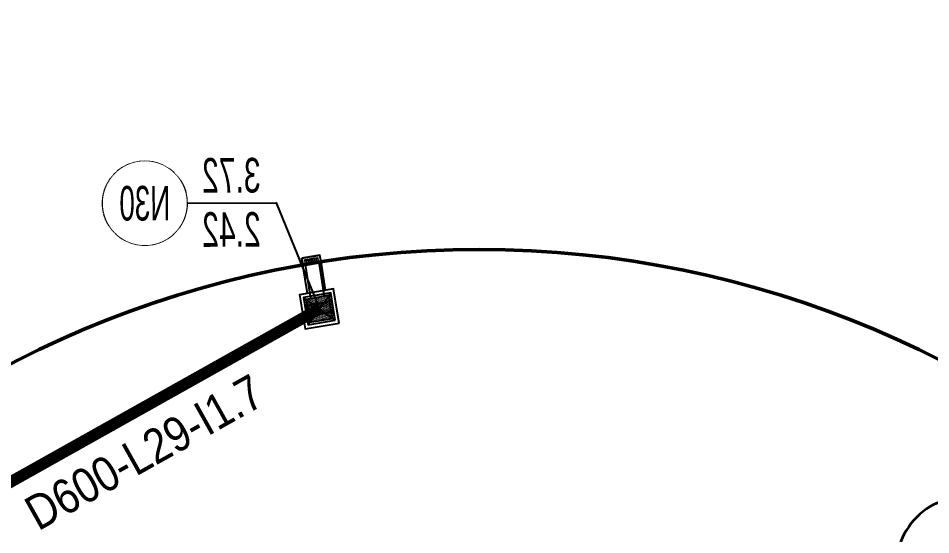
# Model space of a CAD drawing. Extents: x -2063571 to 559285, y 565862 to 1758715.
# Drawn here: x 558433.72 to 558473.29, y 1758405.03 to 1758427.43 of the extents above; entities that cross this region are included whole.
import ezdxf
from ezdxf.enums import TextEntityAlignment as Align

# ---------------------------------------------------------------- set-up
doc = ezdxf.new("R2010")
doc.units = 0
doc.header["$MEASUREMENT"] = 0
doc.set_wipeout_variables(frame=1)
for name, pattern in [('CENTER', [2, 1.25, -0.25, 0.25, -0.25]), ('CENTER2', [1.125, 0.75, -0.125, 0.125, -0.125]), ('DIVIDE2', [0.625, 0.25, -0.125, 0, -0.125, 0, -0.125]), ('HIDDEN', [0.375, 0.25, -0.125])]:
    doc.linetypes.add(name, pattern=pattern)
doc.layers.get('0').update_dxf_attribs({"linetype": 'CONTINUOUS'})
doc.layers.get('DEFPOINTS').update_dxf_attribs({"linetype": 'CONTINUOUS'})
for name, color, linetype, lineweight in [('11111111111111111', 251, 'CONTINUOUS', 0), ('1Duy CDDC', 4, 'CONTINUOUS', 5), ('1Duy CDMG', 3, 'CONTINUOUS', 5), ('1Duy TenGa', 6, 'CONTINUOUS', 5), ('CONG TRINH', 7, 'CONTINUOUS', 5), ('DUONG CAT', 8, 'CONTINUOUS', 9), ('HACH', 9, 'CONTINUOUS', 5), ('k-viahe', 6, 'CONTINUOUS', 15), ('KICH THUOC 1', 4, 'CONTINUOUS', 13), ('KT', 254, 'CONTINUOUS', 0)]:
    doc.layers.add(name, color=color, linetype=linetype, lineweight=lineweight)
for name, color, linetype in [('1Duy NetDong', 1, 'CONTINUOUS'), ('B-3000', 5, 'CONTINUOUS'), ('d600', 4, 'DIVIDE2'), ('d800', 4, 'CENTER2'), ('GA D600', 4, 'CENTER2'), ('M35 X 500', 6, 'CONTINUOUS'), ('QHCT_Đất công cộng đơn vị ở', 1, 'CONTINUOUS'), ('ththep', 3, 'CONTINUOUS')]:
    doc.layers.add(name, color=color, linetype=linetype)
doc.styles.add('Arial', font='arial_2.ttf', dxfattribs={"width": 0.85})
doc.styles.add('GT_Text_Duan1', font='VHAVAN_1.TTF', dxfattribs={"width": 1.1, "height": 25})
doc.dimstyles.new('2B2500X2500', dxfattribs={"dimtxt": 2.2, "dimasz": 3.5, "dimexe": 0.18, "dimexo": 0.0625, "dimgap": 0.2, "dimtad": 1, "dimdec": 0, "dimzin": 0, "dimdsep": 46, "dimtxsty": 'Arial', "dimcen": 0.09, "dimse1": 1, "dimse2": 1, "dimsd1": 1, "dimsd2": 1, "dimclrd": 2, "dimclrt": 256, "dimadec": 0, "dimazin": 0, "dimtfac": 1, "dimtdec": 0, "dimtofl": 0, "dimtmove": 2, "dimatfit": 3, "dimfxl": 1, "dimtfill": 1, "dimtfillclr": 256, "dimtolj": 1, "dimtzin": 0, "dimarcsym": 0})
doc.dimstyles.new('D600', dxfattribs={"dimtxt": 2.2, "dimasz": 3.5, "dimexe": 0.18, "dimexo": 0.0625, "dimgap": 0, "dimtad": 1, "dimdec": 0, "dimzin": 0, "dimdsep": 46, "dimtxsty": 'Arial', "dimcen": 0.09, "dimse1": 1, "dimse2": 1, "dimsd1": 1, "dimsd2": 1, "dimclrd": 2, "dimclrt": 256, "dimadec": 0, "dimazin": 0, "dimtfac": 1, "dimtdec": 0, "dimtofl": 0, "dimtmove": 2, "dimatfit": 3, "dimfxl": 1, "dimtfill": 1, "dimtfillclr": 256, "dimtolj": 1, "dimtzin": 0, "dimarcsym": 0})

# ---------------------------------------------------------------- blocks, each defined once
blk = doc.blocks.new('*U230')
at = {"layer": '1Duy NetDong', "ltscale": 0.2}
blk.add_lwpolyline([(-6.305, 2.302), (-6.401, 2.305), (-6.495, 2.314), (-6.589, 2.328), (-6.682, 2.349), (-6.774, 2.375), (-6.864, 2.407), (-6.951, 2.445), (-7.036, 2.487), (-7.118, 2.536), (-7.197, 2.589), (-7.273, 2.647), (-7.344, 2.71), (-7.412, 2.777), (-7.475, 2.848), (-7.534, 2.923), (-7.587, 3.002), (-7.636, 3.084), (-7.68, 3.168), (-7.718, 3.256), (-7.75, 3.345), (-7.777, 3.437), (-7.798, 3.529), (-7.813, 3.623), (-7.823, 3.718), (-7.826, 3.813), (-7.823, 3.909), (-7.815, 4.003), (-7.8, 4.098), (-7.779, 4.191), (-7.753, 4.282), (-7.721, 4.372), (-7.684, 4.459), (-7.641, 4.544), (-7.592, 4.626), (-7.539, 4.705), (-7.481, 4.781), (-7.418, 4.852), (-7.351, 4.92), (-7.28, 4.983), (-7.205, 5.042), (-7.126, 5.095), (-7.044, 5.144), (-6.96, 5.188), (-6.872, 5.226), (-6.783, 5.258), (-6.692, 5.285), (-6.599, 5.306), (-6.505, 5.321), (-6.41, 5.331), (-6.315, 5.334), (-6.22, 5.331), (-6.125, 5.323), (-6.031, 5.308), (-5.938, 5.287), (-5.846, 5.261), (-5.756, 5.229), (-5.669, 5.192), (-5.584, 5.149), (-5.502, 5.1), (-5.423, 5.047), (-5.347, 4.989), (-5.276, 4.926), (-5.208, 4.859), (-5.145, 4.788), (-5.086, 4.713), (-5.033, 4.634), (-4.984, 4.552), (-4.94, 4.468), (-4.902, 4.38), (-4.87, 4.291), (-4.843, 4.2), (-4.822, 4.107), (-4.807, 4.013), (-4.798, 3.918), (-4.794, 3.823), (-4.797, 3.728), (-4.806, 3.633), (-4.82, 3.539), (-4.841, 3.446), (-4.867, 3.354), (-4.899, 3.264), (-4.936, 3.177), (-4.979, 3.092), (-5.028, 3.01), (-5.081, 2.931), (-5.139, 2.855), (-5.202, 2.784), (-5.269, 2.716), (-5.34, 2.653), (-5.415, 2.595), (-5.494, 2.541), (-5.576, 2.492), (-5.66, 2.449), (-5.748, 2.41), (-5.837, 2.378), (-5.929, 2.351), (-6.021, 2.33), (-6.115, 2.315), (-6.21, 2.306)], close=True, dxfattribs=at)
at = {"layer": '1Duy NetDong', "ltscale": 3}
blk.add_lwpolyline([(-4.794, 3.823), (-1.566, 3.833), (-1.566, 3.833), (0, 0)], dxfattribs=at)
at = {"layer": '1Duy CDDC', "ltscale": 3, "style": 'GT_Text_Duan1', "text_generation_flag": 2, "width": 0.65}
blk.add_attdef('DG', text='', height=1.25, rotation=0.1774, dxfattribs=at).set_placement((-3.179, 3.494), align=Align.TOP_CENTER)
at = {"layer": '1Duy CDMG', "ltscale": 0.2, "style": 'GT_Text_Duan1', "text_generation_flag": 2, "width": 0.65}
blk.add_attdef('MG', text='', height=1.25, rotation=0.1774, dxfattribs=at).set_placement((-3.18, 3.828), align=Align.BOTTOM_CENTER)
at = {"ltscale": 0.2}
blk.add_wipeout([(-6.305, 2.302), (-6.401, 2.305), (-6.495, 2.314), (-6.589, 2.328), (-6.682, 2.349), (-6.774, 2.375), (-6.864, 2.407), (-6.951, 2.445), (-7.036, 2.487), (-7.118, 2.536), (-7.197, 2.589), (-7.273, 2.647), (-7.344, 2.71), (-7.412, 2.777), (-7.475, 2.848), (-7.534, 2.923), (-7.587, 3.002), (-7.636, 3.084), (-7.68, 3.168), (-7.718, 3.256), (-7.75, 3.345), (-7.777, 3.437), (-7.798, 3.529), (-7.813, 3.623), (-7.823, 3.718), (-7.826, 3.813), (-7.823, 3.909), (-7.815, 4.003), (-7.8, 4.098), (-7.779, 4.191), (-7.753, 4.282), (-7.721, 4.372), (-7.684, 4.459), (-7.641, 4.544), (-7.592, 4.626), (-7.539, 4.705), (-7.481, 4.781), (-7.418, 4.852), (-7.351, 4.92), (-7.28, 4.983), (-7.205, 5.042), (-7.126, 5.095), (-7.044, 5.144), (-6.96, 5.188), (-6.872, 5.226), (-6.783, 5.258), (-6.692, 5.285), (-6.599, 5.306), (-6.505, 5.321), (-6.41, 5.331), (-6.315, 5.334), (-6.22, 5.331), (-6.125, 5.323), (-6.031, 5.308), (-5.938, 5.287), (-5.846, 5.261), (-5.756, 5.229), (-5.669, 5.192), (-5.584, 5.149), (-5.502, 5.1), (-5.423, 5.047), (-5.347, 4.989), (-5.276, 4.926), (-5.208, 4.859), (-5.145, 4.788), (-5.086, 4.713), (-5.033, 4.634), (-4.984, 4.552), (-4.94, 4.468), (-4.902, 4.38), (-4.87, 4.291), (-4.843, 4.2), (-4.822, 4.107), (-4.807, 4.013), (-4.798, 3.918), (-4.794, 3.823), (-4.797, 3.728), (-4.806, 3.633), (-4.82, 3.539), (-4.841, 3.446), (-4.867, 3.354), (-4.899, 3.264), (-4.936, 3.177), (-4.979, 3.092), (-5.028, 3.01), (-5.081, 2.931), (-5.139, 2.855), (-5.202, 2.784), (-5.269, 2.716), (-5.34, 2.653), (-5.415, 2.595), (-5.494, 2.541), (-5.576, 2.492), (-5.66, 2.449), (-5.748, 2.41), (-5.837, 2.378), (-5.929, 2.351), (-6.021, 2.33), (-6.115, 2.315), (-6.21, 2.306)], dxfattribs=at).dxf.layer = '1Duy NetDong'
at = {"layer": '1Duy TenGa', "ltscale": 3, "style": 'GT_Text_Duan1', "text_generation_flag": 2, "width": 0.6}
blk.add_attdef('TEN', text='', height=1.25, rotation=0.1774, dxfattribs=at).set_placement((-6.31, 3.818), align=Align.MIDDLE_CENTER)
blk = doc.blocks.new('g 20')
at = {"layer": 'HACH'}
h = blk.add_hatch(dxfattribs=at)
h.set_pattern_fill('DOTS', color=256, scale=0.75, angle=474.3672, style=0)
h.set_pattern_definition([(114.3671788102, (-1831200.807487, -224170.46404), (-0.0523692889328, 0.0020098775899), [0, -0.046875])])
edge = h.paths.add_edge_path()
edge.add_line((0.593, 0.038), (-0.598, 0.038))
edge.add_line((-0.598, 0.038), (-0.598, 0.495))
edge.add_line((-0.598, 0.495), (0.593, 0.495))
edge.add_line((0.593, 0.495), (0.593, 0.038))
h = blk.add_hatch(dxfattribs=at)
h.set_pattern_fill('DOTS', color=256, scale=0.75, angle=474.3672, style=0)
h.set_pattern_definition([(114.3671788102, (-1831201.00002, -224169.83896), (-0.0523692889328, 0.0020098775899), [0, -0.046875])])
edge = h.paths.add_edge_path()
edge.add_line((0.593, -0.228), (-0.598, -0.228))
edge.add_line((-0.598, -0.228), (-0.598, 0.228))
edge.add_line((-0.598, 0.228), (0.593, 0.228))
edge.add_line((0.593, 0.228), (0.593, -0.228))
h = blk.add_hatch(dxfattribs=at)
h.set_pattern_fill('DOTS', color=256, scale=0.75, angle=474.3672, style=0)
h.set_pattern_definition([(114.3671788102, (-1831201.19255, -224169.21388), (-0.0523692889328, 0.0020098775899), [0, -0.046875])])
edge = h.paths.add_edge_path()
edge.add_line((0.593, -0.495), (-0.598, -0.495))
edge.add_line((-0.598, -0.495), (-0.598, -0.038))
edge.add_line((-0.598, -0.038), (0.593, -0.038))
edge.add_line((0.593, -0.038), (0.593, -0.495))
at = {"color": 9, "linetype": 'HIDDEN', "ltscale": 7.5}
for p, q in [((-0.315, -2), (-0.302, -0.5)), ((0.289, -2), (0.298, -0.5)), ((0.289, -2.2), (-0.311, -2.2))]:
    blk.add_line(p, q, dxfattribs=at)
blk.add_lwpolyline([(-0.502, 0.5), (-0.502, -0.5), (0.498, -0.5), (0.498, 0.5)], close=True, dxfattribs=at)
at = {"layer": 'DUONG CAT'}
for points in [[(0.593, 0.595), (0.593, 0.238), (-0.598, 0.238), (-0.598, 0.595)], [(0.593, 0.228), (0.593, -0.228), (-0.598, -0.228), (-0.598, 0.228)], [(0.593, -0.238), (0.593, -0.595), (-0.598, -0.595), (-0.598, -0.238)]]:
    blk.add_lwpolyline(points, close=True, dxfattribs=at)
at = {"layer": 'KICH THUOC 1', "color": 9, "ltscale": 5}
for points in [[(-0.311, -2.2), (-0.291, -2.2), (-0.291, -2.05), (-0.311, -2.05)], [(-0.238, -2.2), (-0.218, -2.2), (-0.218, -2.05), (-0.238, -2.05)], [(-0.166, -2.2), (-0.146, -2.2), (-0.146, -2.05), (-0.166, -2.05)], [(-0.093, -2.2), (-0.073, -2.2), (-0.073, -2.05), (-0.093, -2.05)], [(-0.021, -2.2), (-0.001, -2.2), (-0.001, -2.05), (-0.021, -2.05)], [(0.052, -2.2), (0.072, -2.2), (0.072, -2.05), (0.052, -2.05)], [(0.124, -2.2), (0.144, -2.2), (0.144, -2.05), (0.124, -2.05)], [(0.197, -2.2), (0.217, -2.2), (0.217, -2.05), (0.197, -2.05)], [(0.269, -2.2), (0.289, -2.2), (0.289, -2.05), (0.269, -2.05)]]:
    blk.add_lwpolyline(points, close=True, dxfattribs=at)
at = {"layer": 'M35 X 500', "color": 3}
for p, q in [((0.598, 0.595), (-0.598, -0.595)), ((-0.402, -0.75), (-0.411, -2)), ((0.398, -0.75), (0.389, -2)), ((-0.411, -2), (-0.411, -2.3)), ((0.389, -2.3), (-0.411, -2.3)), ((0.389, -2), (0.389, -2.3))]:
    blk.add_line(p, q, dxfattribs=at)
for points in [[(-0.752, 0.75), (-0.752, -0.75), (0.748, -0.75), (0.748, 0.75)], [(-0.602, 0.6), (-0.602, -0.6), (0.598, -0.6), (0.598, 0.6)], [(0.389, -2.3), (0.389, -2), (-0.411, -2), (-0.411, -2.3)]]:
    blk.add_lwpolyline(points, close=True, dxfattribs=at)
at = {"layer": 'ththep', "ltscale": 5}
for p, q in [((-0.598, 0.595), (0.593, -0.595)), ((-0.602, 0.233), (0.598, 0.233)), ((-0.602, -0.233), (0.598, -0.233)), ((-0.602, -0.6), (0.598, -0.6))]:
    blk.add_line(p, q, dxfattribs=at)
blk = doc.blocks.new('*D277')
at = {"layer": 'DEFPOINTS', "color": 0, "lineweight": 35, "transparency": 16777216}
for p in [(558447.214, 1758415.075), (558448.23, 1758413.263), (558421.978, 1758400.927)]:
    blk.add_point(p, dxfattribs=at)
at = {"layer": 'KT', "transparency": 16777216, "insert": (558439.187, 1758408.605), "char_height": 1.5, "attachment_point": 5, "rotation": 29.2776, "style": 'Arial', "bg_fill": 3, "box_fill_scale": 1.25, "bg_fill_color": 256, "bg_fill_true_color": 13158600, "bg_fill_transparency": 0}
blk.add_mtext('\\A1;D600-L29-I1.7', dxfattribs=at)
blk = doc.blocks.new('*D290')
at = {"layer": 'DEFPOINTS', "color": 0, "linetype": 'CENTER2', "lineweight": 35, "transparency": 16777216}
for p in [(558438.672, 1758426.584), (558386.658, 1758351.009), (558397.033, 1758345.67)]:
    blk.add_point(p, dxfattribs=at)
at = {"layer": 'd800', "linetype": 'CENTER2', "transparency": 16777216, "insert": (558410.001, 1758398.725), "char_height": 1.5, "attachment_point": 5, "rotation": 62.7695, "style": 'Arial', "bg_fill": 3, "box_fill_scale": 1.25, "bg_fill_color": 256, "bg_fill_true_color": 13158600, "bg_fill_transparency": 0}
blk.add_mtext('\\A1;2B2500XH2500-L91M-I2.0', dxfattribs=at)

msp = doc.modelspace()

# ---------------------------------------------------------------- block references
at = {"layer": '1Duy NetDong', "xscale": 1.2000048000192, "yscale": 1.2000048000192, "zscale": 1.2000048000192}
msp.add_blockref('*U230', (558446.778, 1758414.828), dxfattribs=at).add_auto_attribs({'TEN': 'N30', 'DG': '2.42', 'MG': '3.72'})

# ---------------------------------------------------------------- next in the draw order: block references
at = {"layer": 'GA D600', "linetype": 'CENTER2', "rotation": 189.4928314898377}
msp.add_blockref('g 20', (558446.775, 1758414.827), dxfattribs=at)

# ---------------------------------------------------------------- next in the draw order: dimensions: what is measured, and where the dimension line sits
at = {"layer": 'KT'}
dim = msp.add_linear_dim(base=(558448.23, 1758413.263), p1=(558421.978, 1758400.927), p2=(558447.214, 1758415.075), angle=29.2776, dimstyle='D600', override={"dimtxt": 1.5, "dimpost": 'D600-L<>-I1.7'}, dxfattribs=at)
dim.commit()
dim.dimension.update_dxf_attribs({"geometry": '*D277', "text_midpoint": (558439.187, 1758408.605), "dimtype": 161})

# ---------------------------------------------------------------- next in the draw order: linework, layer by layer
at = {"layer": 'B-3000', "color": 7, "linetype": 'CENTER', "ltscale": 2}
for radius, start, end in [(59, 129.68729, 268.49101), (58.7, 130.07566, 268.49101), (53.4, 130.638, 268.3327)]:
    msp.add_arc((558453.702, 1758373.402), radius, start, end, dxfattribs=at)
at = {"layer": 'CONG TRINH', "color": 5, "linetype": 'Continuous', "lineweight": 35, "flags": 128}
msp.add_lwpolyline([(558502.708, 1758419.115, 0.520567), (558497.727, 1758418.672, 0.520567), (558493.248, 1758416.687, 0.520567), (558488.957, 1758414.12, 0.520567), (558484.666, 1758411.553, 0.520567), (558480.375, 1758408.986, 0.520567), (558476.085, 1758406.419, 0.520567), (558471.794, 1758403.851, 0.520567), (558467.503, 1758401.284, 0.520567), (558463.213, 1758398.717, 0.520567), (558458.922, 1758396.15, 0.520567), (558454.631, 1758393.583, 0.520567), (558450.341, 1758391.016, 0.520567), (558446.05, 1758388.449, 0.775226), (558442.9, 1758382.768)], format="xyb", dxfattribs=at)
at = {"layer": 'd600', "color": 6, "linetype": 'DIVIDE2', "ltscale": 10, "const_width": 0.5}
msp.add_lwpolyline([(558446.775, 1758414.827), (558421.98, 1758400.929), (558411.714, 1758374.42), (558420.684, 1758347.445), (558447.629, 1758331.848), (558475.487, 1758337.494), (558493.367, 1758359.594), (558493.076, 1758388.02), (558475.477, 1758409.022)], dxfattribs=at)
at = {"layer": 'k-viahe', "color": 8}
for centre in [(558454.228, 1758371.6), (558454.313, 1758371.58)]:
    msp.add_arc(centre, 64, 15.93898, 98.01345, dxfattribs=at)

# ---------------------------------------------------------------- next in the draw order: dimensions: what is measured, and where the dimension line sits
at = {"layer": 'd800', "linetype": 'CENTER2'}
dim = msp.add_linear_dim(base=(558386.658, 1758351.009), p1=(558438.672, 1758426.584), p2=(558397.033, 1758345.67), angle=242.7695, dimstyle='2B2500X2500', override={"dimtxt": 1.5, "dimpost": '2B2500XH2500-L<>M-I2.0'}, dxfattribs=at)
dim.commit()
dim.dimension.update_dxf_attribs({"geometry": '*D290', "text_midpoint": (558410.001, 1758398.725), "dimtype": 161})

# ---------------------------------------------------------------- next in the draw order: hatches: boundary and pattern name
at = {"layer": 'QHCT_Đất công cộng đơn vị ở'}
h = msp.add_hatch(dxfattribs=at)
h.set_pattern_fill('ANGLE', color=8, scale=0.676, angle=45, style=0)
h.set_pattern_definition([(45, (1080.85, 348.8946), (-3.338859226, 3.338859226), [3.43408, -1.28778]), (135, (1080.85, 348.8946), (-3.338859226, -3.338859226), [3.43408, -1.28778])])
edge = h.paths.add_edge_path()
edge.add_line((558570.832, 1758492.798), (558565.832, 1758497.798))
edge.add_line((558565.832, 1758497.798), (558519.105, 1758497.798))
edge.add_arc((558519.223, 1758356.867), 140.932, 90.048, 121.22675)
edge.add_line((558446.161, 1758477.381), (558427.736, 1758466.719))
edge.add_line((558427.736, 1758466.719), (558425.912, 1758459.887))
edge.add_line((558425.912, 1758459.887), (558434.518, 1758445.015))
edge.add_line((558434.518, 1758445.015), (558438.357, 1758438.381))
edge.add_arc((558444.415, 1758441.887), 7, 210.0548, 278.0134)
edge.add_arc((558454.313, 1758371.58), 64, 15.93898, 98.01345, ccw=False)
edge.add_arc((558522.584, 1758391.077), 7, 195.939, 270.0005)
edge.add_line((558522.584, 1758384.077), (558565.832, 1758384.078))
edge.add_line((558565.832, 1758384.078), (558570.832, 1758389.078))
edge.add_line((558570.832, 1758389.078), (558570.832, 1758492.798))

# ---------------------------------------------------------------- next in the draw order: linework, layer by layer
at = {"color": 8, "ltscale": 2}
msp.add_lwpolyline([(558570.832, 1758492.798), (558565.832, 1758497.798), (558519.105, 1758497.798, 0.136889), (558446.161, 1758477.381), (558427.736, 1758466.719), (558425.912, 1758459.887), (558434.518, 1758445.015), (558438.357, 1758438.381, 0.305533), (558445.391, 1758434.955, -0.374255), (558515.853, 1758389.155, 0.334894), (558522.584, 1758384.077), (558565.832, 1758384.078), (558570.832, 1758389.078)], format="xyb", close=True, dxfattribs=at)
at = {"layer": '11111111111111111', "color": 1, "lineweight": 53}
msp.add_lwpolyline([(558529.633, 1758380.9), (558521.973, 1758380.9, -0.334894), (558510.434, 1758389.605, 0.374255), (558445.477, 1758431.826, -0.305533), (558433.418, 1758437.699), (558420.973, 1758459.206, -0.414214), (558424.621, 1758472.87), (558443.002, 1758483.506, -0.136802), (558518.492, 1758504.621), (558563.221, 1758504.621, -0.414214), (558575.221, 1758492.621), (558575.221, 1758392.9, -0.414211), (558563.221, 1758380.9), (558534.176, 1758380.9)], format="xyb", close=True, dxfattribs=at)
msp.add_lwpolyline([(558529.633, 1758380.9), (558521.973, 1758380.9, -0.334894), (558510.434, 1758389.605, 0.374255), (558445.477, 1758431.826, -0.305533), (558433.418, 1758437.699), (558420.973, 1758459.206, -0.414214), (558424.621, 1758472.87), (558443.002, 1758483.506, -0.136802), (558518.492, 1758504.621), (558563.221, 1758504.621, -0.414214), (558575.221, 1758492.621), (558575.221, 1758392.9, -0.414211), (558563.221, 1758380.9), (558534.176, 1758380.9)], format="xyb", close=True, dxfattribs=at)
msp.add_lwpolyline([(558563.221, 1758386.9), (558570.221, 1758393.901), (558570.221, 1758483.117), (558570.221, 1758494.621), (558565.221, 1758499.621), (558518.492, 1758499.621, 0.136892), (558445.55, 1758479.203), (558427.125, 1758468.542), (558425.301, 1758461.71), (558437.746, 1758440.203, 0.305533), (558444.78, 1758436.778, -0.370077), (558514.977, 1758391.879, 0.330818), (558521.679, 1758386.9), (558532.851, 1758386.9)], format="xyb", dxfattribs=at)
msp.add_lwpolyline([(558563.221, 1758386.9), (558570.221, 1758393.901), (558570.221, 1758483.117), (558570.221, 1758494.621), (558565.221, 1758499.621), (558518.492, 1758499.621, 0.136892), (558445.55, 1758479.203), (558427.125, 1758468.542), (558425.301, 1758461.71), (558437.746, 1758440.203, 0.305533), (558444.78, 1758436.778, -0.370077), (558514.977, 1758391.879, 0.330818), (558521.679, 1758386.9), (558532.851, 1758386.9)], format="xyb", dxfattribs=at)
at = {"layer": '11111111111111111', "color": 6, "lineweight": 50}
msp.add_circle((558453.702, 1758373.402), 44, dxfattribs=at)

doc.saveas('drawing.dxf')
